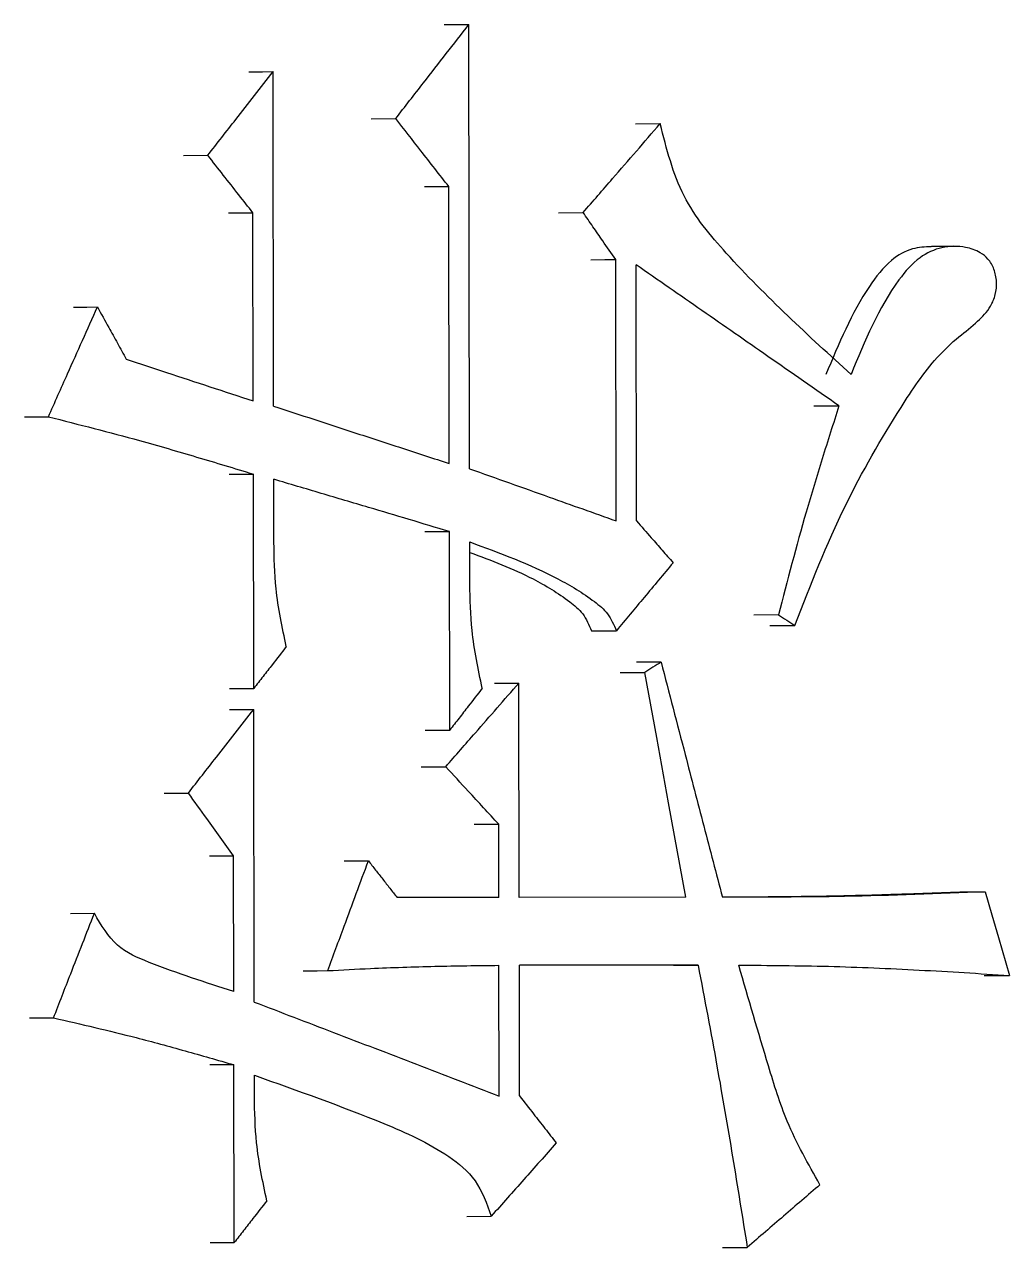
# Model space of a CAD drawing. Header units: millimetres. Extents: x 2384 to 4064, y 886 to 2074.
# Drawn here: x 2967.342 to 2969.38, y 1070.824 to 1073.355 of the extents above; entities that cross this region are included whole.
import ezdxf

# ---------------------------------------------------------------- set-up
doc = ezdxf.new("R2010")
doc.units = ezdxf.units.MM

msp = doc.modelspace()

# ---------------------------------------------------------------- linework, layer by layer
at = {"color": 7, "linetype": 'Continuous', "lineweight": 25}
for p, q in [((2968.2628, 1072.4352), (2968.2612, 1073.3546)), ((2967.8573, 1072.5647), (2967.8561, 1073.257)), ((2968.0593, 1073.1596), (2968.1098, 1073.1598)), ((2968.6056, 1073.1492), (2968.657, 1073.1494)), ((2967.6711, 1073.0836), (2967.721, 1073.0839)), ((2968.2206, 1072.446), (2968.2196, 1073.0193)), ((2967.815, 1072.5755), (2967.8143, 1072.9649)), ((2968.4467, 1072.9651), (2968.4976, 1072.9654)), ((2969.2703, 1072.8953), (2969.218, 1072.8951)), ((2968.5659, 1072.3272), (2968.565, 1072.8681)), ((2968.608, 1072.3272), (2968.6071, 1072.8573)), ((2968.9751, 1072.5652), (2969.0268, 1072.5654)), ((2967.3418, 1072.5426), (2967.3912, 1072.5428)), ((2967.7652, 1072.4238), (2967.8153, 1072.4241)), ((2967.816, 1071.9806), (2967.8153, 1072.4241)), ((2967.8578, 1072.2835), (2967.8576, 1072.4133)), ((2968.1703, 1072.3051), (2968.2209, 1072.3053)), ((2968.2216, 1071.8943), (2968.2209, 1072.3053)), ((2968.2632, 1072.1972), (2968.263, 1072.2837)), ((2968.9019, 1072.1327), (2968.8504, 1072.1324)), ((2968.5152, 1072.0997), (2968.5663, 1072.1)), ((2968.6588, 1072.0352), (2968.6077, 1072.0349)), ((2968.3654, 1071.5482), (2968.3646, 1071.9917)), ((2968.5742, 1072.0133), (2968.6253, 1072.0135)), ((2967.7657, 1071.9803), (2967.816, 1071.9806)), ((2967.8171, 1071.3315), (2967.8161, 1071.9373)), ((2968.171, 1071.894), (2968.2216, 1071.8943)), ((2968.1627, 1071.8183), (2968.2133, 1071.8186)), ((2967.6311, 1071.7639), (2967.6809, 1071.7641)), ((2968.2723, 1071.6994), (2968.323, 1071.6996)), ((2968.3233, 1071.5482), (2968.323, 1071.6996)), ((2967.7748, 1071.3531), (2967.7743, 1071.6344)), ((2969.1624, 1071.5553), (2969.2771, 1071.5594)), ((2968.3233, 1071.5482), (2968.1125, 1071.5481)), ((2968.71, 1071.5484), (2968.3654, 1071.5482)), ((2967.4368, 1071.5151), (2967.4864, 1071.5153)), ((2968.324, 1071.1371), (2968.3235, 1071.4076)), ((2968.7355, 1071.4078), (2968.3656, 1071.4076)), ((2968.3661, 1071.1372), (2968.3656, 1071.4076)), ((2968.6842, 1071.4076), (2968.7355, 1071.4078)), ((2969.3276, 1071.3863), (2969.3797, 1071.3866)), ((2967.775, 1071.2017), (2967.7251, 1071.2015)), ((2967.7757, 1070.8339), (2967.775, 1071.2017)), ((2967.8175, 1071.1368), (2967.8174, 1071.1801)), ((2968.2568, 1070.888), (2968.3075, 1070.8883)), ((2967.7257, 1070.8337), (2967.7757, 1070.8339)), ((2968.7857, 1070.8235), (2968.8371, 1070.8237))]:
    msp.add_line(p, q, dxfattribs=at)
at = {"color": 7, "linetype": 'Continuous', "lineweight": 25, "flags": 128}
for points in [[(2968.2103, 1073.3544), (2968.2388, 1073.3545), (2968.2612, 1073.3546)], [(2967.8061, 1073.2568), (2967.834, 1073.2569), (2967.8561, 1073.257)], [(2968.1691, 1073.019), (2968.1973, 1073.0192), (2968.2196, 1073.0193)], [(2967.764, 1072.9647), (2967.7922, 1072.9648), (2967.8143, 1072.9649)], [(2968.5137, 1072.8678), (2968.5424, 1072.8679), (2968.565, 1072.8681)], [(2967.4431, 1072.7698), (2967.4708, 1072.7699), (2967.4927, 1072.77)], [(2968.8839, 1072.1108), (2968.9069, 1072.1109), (2968.9212, 1072.111), (2968.9355, 1072.1111)], [(2968.3139, 1071.9915), (2968.3422, 1071.9916), (2968.3646, 1071.9917)], [(2968.71, 1071.5484), (2968.6744, 1071.7441), (2968.6498, 1071.8788), (2968.6253, 1072.0135)], [(2967.7661, 1071.9371), (2967.794, 1071.9372), (2967.8161, 1071.9373)], [(2967.7243, 1071.6341), (2967.7522, 1071.6343), (2967.7743, 1071.6344)], [(2968.0029, 1071.6235), (2968.031, 1071.6236), (2968.0533, 1071.6238)], [(2969.2771, 1071.5594), (2969.3064, 1071.5595), (2969.3294, 1071.5596)], [(2969.3294, 1071.5596), (2969.3432, 1071.5123), (2969.3569, 1071.4649), (2969.3797, 1071.3866)], [(2967.9187, 1071.3963), (2967.947, 1071.3964), (2967.9692, 1071.3965)], [(2967.3524, 1071.2986), (2967.3799, 1071.2987), (2967.4019, 1071.2988)]]:
    msp.add_lwpolyline(points, dxfattribs=at)
at = {"color": 7, "linetype": 'Continuous', "lineweight": 25}
for points, knots in [([(2968.1098, 1073.1598), (2968.129, 1073.1846), (2968.1639, 1073.2294), (2968.2144, 1073.2943), (2968.2456, 1073.3345), (2968.2612, 1073.3546)], [0, 0, 0, 0, 0.380765, 0.690382, 1, 1, 1, 1]), ([(2967.721, 1073.0839), (2967.7403, 1073.1086), (2967.7725, 1073.1498), (2967.8176, 1073.2075), (2967.8433, 1073.2405), (2967.8561, 1073.257)], [0, 0, 0, 0, 0.4283605, 0.7141801, 1, 1, 1, 1]), ([(2968.2196, 1073.0193), (2968.21, 1073.0316), (2968.1907, 1073.0563), (2968.1541, 1073.1032), (2968.1271, 1073.1377), (2968.1098, 1073.1598)], [0, 0, 0, 0, 0.2636094, 0.5272188, 1, 1, 1, 1]), ([(2968.4976, 1072.9654), (2968.5179, 1072.9888), (2968.5547, 1073.0312), (2968.6078, 1073.0925), (2968.6406, 1073.1304), (2968.657, 1073.1494)], [0, 0, 0, 0, 0.382246, 0.691123, 1, 1, 1, 1]), ([(2969.0518, 1072.6304), (2968.964, 1072.7104), (2968.8412, 1072.8223), (2968.6962, 1072.9945), (2968.6702, 1073.0973), (2968.657, 1073.1494)], [0, 0, 0, 0, 0.5534418, 0.7739919, 1, 1, 1, 1]), ([(2967.8143, 1072.9649), (2967.8047, 1072.9773), (2967.7843, 1073.0033), (2967.7532, 1073.0429), (2967.7318, 1073.0702), (2967.721, 1073.0839)], [0, 0, 0, 0, 0.311538, 0.655769, 1, 1, 1, 1]), ([(2968.565, 1072.8681), (2968.556, 1072.881), (2968.5403, 1072.9037), (2968.5178, 1072.9362), (2968.5043, 1072.9556), (2968.4976, 1072.9654)], [0, 0, 0, 0, 0.400148, 0.700074, 1, 1, 1, 1]), ([(2968.9355, 1072.1111), (2968.9683, 1072.195), (2969.0302, 1072.353), (2969.1355, 1072.5338), (2969.214, 1072.6523), (2969.2717, 1072.7069), (2969.3119, 1072.7368), (2969.3389, 1072.7657), (2969.3517, 1072.7953), (2969.354, 1072.8224), (2969.3488, 1072.8485), (2969.3366, 1072.8697), (2969.3161, 1072.8859), (2969.2835, 1072.8965), (2969.2396, 1072.8961), (2969.1898, 1072.8735), (2969.117, 1072.7893), (2969.0801, 1072.6994), (2969.0518, 1072.6304)], [0, 0, 0, 0, 0.1973577, 0.3716218, 0.4684312, 0.5172077, 0.5568316, 0.5884152, 0.6075284, 0.6266788, 0.6455739, 0.6637703, 0.6799899, 0.7065693, 0.7475335, 0.7882241, 0.8372977, 1, 1, 1, 1]), ([(2969.2178, 1072.8947), (2969.2047, 1072.8942), (2969.1756, 1072.8929), (2969.1288, 1072.8656), (2969.0623, 1072.7801), (2969.0263, 1072.6936), (2968.9999, 1072.6301)], [0, 0, 0, 0, 0.1173074, 0.2617797, 0.4577595, 1, 1, 1, 1]), ([(2969.0268, 1072.5654), (2968.9778, 1072.5996), (2968.8834, 1072.6653), (2968.7435, 1072.7625), (2968.6525, 1072.8257), (2968.6071, 1072.8573)], [0, 0, 0, 0, 0.350841, 0.67542, 1, 1, 1, 1]), ([(2967.3912, 1072.5428), (2967.4045, 1072.5724), (2967.428, 1072.6251), (2967.4618, 1072.7008), (2967.4824, 1072.747), (2967.4927, 1072.77)], [0, 0, 0, 0, 0.391005, 0.695503, 1, 1, 1, 1]), ([(2967.4927, 1072.77), (2967.5005, 1072.756), (2967.5143, 1072.7309), (2967.5341, 1072.6949), (2967.5462, 1072.6729), (2967.5523, 1072.6619)], [0, 0, 0, 0, 0.39045, 0.695225, 1, 1, 1, 1]), ([(2967.5523, 1072.6619), (2967.5801, 1072.6528), (2967.6378, 1072.6338), (2967.7253, 1072.605), (2967.7851, 1072.5854), (2967.815, 1072.5755)], [0, 0, 0, 0, 0.316836, 0.658418, 1, 1, 1, 1]), ([(2967.8573, 1072.5647), (2967.9127, 1072.5466), (2968.0011, 1072.5178), (2968.1221, 1072.4782), (2968.1878, 1072.4567), (2968.2206, 1072.446)], [0, 0, 0, 0, 0.457133, 0.728566, 1, 1, 1, 1]), ([(2969.0268, 1072.5654), (2969.0152, 1072.5289), (2968.992, 1072.4559), (2968.9482, 1072.3125), (2968.9203, 1072.2039), (2968.9019, 1072.1327)], [0, 0, 0, 0, 0.255842, 0.511695, 1, 1, 1, 1]), ([(2967.3912, 1072.5428), (2967.4543, 1072.5268), (2967.557, 1072.5009), (2967.698, 1072.4597), (2967.7762, 1072.436), (2967.8153, 1072.4241)], [0, 0, 0, 0, 0.443258, 0.721609, 1, 1, 1, 1]), ([(2968.2628, 1072.4352), (2968.2902, 1072.4254), (2968.3451, 1072.4059), (2968.4462, 1072.3699), (2968.5197, 1072.3437), (2968.5659, 1072.3272)], [0, 0, 0, 0, 0.271219, 0.542438, 1, 1, 1, 1]), ([(2968.2209, 1072.3053), (2968.1652, 1072.3219), (2968.0769, 1072.3482), (2967.9558, 1072.3842), (2967.8903, 1072.4036), (2967.8576, 1072.4133)], [0, 0, 0, 0, 0.460095, 0.730047, 1, 1, 1, 1]), ([(2968.608, 1072.3272), (2968.6182, 1072.3155), (2968.6359, 1072.2953), (2968.6612, 1072.2665), (2968.6762, 1072.2493), (2968.6837, 1072.2407)], [0, 0, 0, 0, 0.404836, 0.702418, 1, 1, 1, 1]), ([(2967.8835, 1072.0672), (2967.8751, 1072.1069), (2967.8599, 1072.178), (2967.8584, 1072.2512), (2967.8578, 1072.2835)], [0, 0, 0, 0, 0.558835, 1, 1, 1, 1]), ([(2968.263, 1072.2837), (2968.3249, 1072.2609), (2968.4141, 1072.228), (2968.5069, 1072.1724), (2968.5502, 1072.1369), (2968.5609, 1072.1124), (2968.5663, 1072.1)], [0, 0, 0, 0, 0.5541785, 0.8003972, 0.8992106, 1, 1, 1, 1]), ([(2968.2631, 1072.2621), (2968.3075, 1072.2455), (2968.3792, 1072.2187), (2968.4556, 1072.1721), (2968.499, 1072.1366), (2968.5096, 1072.1121), (2968.515, 1072.0998)], [0, 0, 0, 0, 0.472223, 0.763647, 0.880628, 1, 1, 1, 1]), ([(2968.6837, 1072.2407), (2968.6737, 1072.2288), (2968.6538, 1072.2049), (2968.6147, 1072.158), (2968.5855, 1072.123), (2968.5663, 1072.1)], [0, 0, 0, 0, 0.254567, 0.509134, 1, 1, 1, 1]), ([(2968.2888, 1071.9809), (2968.2804, 1072.0206), (2968.2653, 1072.0918), (2968.2638, 1072.1649), (2968.2632, 1072.1972)], [0, 0, 0, 0, 0.558835, 1, 1, 1, 1]), ([(2967.8835, 1072.0672), (2967.8739, 1072.0548), (2967.8578, 1072.0342), (2967.8353, 1072.0053), (2967.8225, 1071.9888), (2967.816, 1071.9806)], [0, 0, 0, 0, 0.42836, 0.71418, 1, 1, 1, 1]), ([(2968.6588, 1072.0352), (2968.6755, 1071.9714), (2968.7049, 1071.8583), (2968.7471, 1071.6961), (2968.7728, 1071.5977), (2968.7856, 1071.5485)], [0, 0, 0, 0, 0.393352, 0.696676, 1, 1, 1, 1]), ([(2968.2133, 1071.8186), (2968.2337, 1071.8419), (2968.2692, 1071.8825), (2968.3196, 1071.9402), (2968.3496, 1071.9746), (2968.3646, 1071.9917)], [0, 0, 0, 0, 0.404831, 0.702416, 1, 1, 1, 1]), ([(2968.2888, 1071.9809), (2968.2792, 1071.9685), (2968.2632, 1071.9479), (2968.2408, 1071.919), (2968.228, 1071.9025), (2968.2216, 1071.8943)], [0, 0, 0, 0, 0.42836, 0.71418, 1, 1, 1, 1]), ([(2967.6809, 1071.7641), (2967.7002, 1071.7889), (2967.7324, 1071.8301), (2967.7775, 1071.8878), (2967.8032, 1071.9208), (2967.8161, 1071.9373)], [0, 0, 0, 0, 0.42836, 0.71418, 1, 1, 1, 1]), ([(2968.323, 1071.6996), (2968.3125, 1071.711), (2968.2915, 1071.7338), (2968.2549, 1071.7734), (2968.2289, 1071.8017), (2968.2133, 1071.8186)], [0, 0, 0, 0, 0.286959, 0.573919, 1, 1, 1, 1]), ([(2967.7743, 1071.6344), (2967.7651, 1071.6472), (2967.7466, 1071.6729), (2967.7155, 1071.7161), (2967.6936, 1071.7465), (2967.6809, 1071.7641)], [0, 0, 0, 0, 0.296437, 0.592873, 1, 1, 1, 1]), ([(2967.9692, 1071.3965), (2967.9805, 1071.4272), (2968.0002, 1071.4803), (2968.0282, 1071.5561), (2968.0449, 1071.6012), (2968.0533, 1071.6238)], [0, 0, 0, 0, 0.404258, 0.702129, 1, 1, 1, 1]), ([(2968.0533, 1071.6238), (2968.0582, 1071.6174), (2968.0681, 1071.6048), (2968.0829, 1071.5859), (2968.0977, 1071.567), (2968.1076, 1071.5544), (2968.1125, 1071.5481)], [0, 0, 0, 0, 0.25, 0.5, 0.75, 1, 1, 1, 1]), ([(2969.3294, 1071.5596), (2969.2325, 1071.5557), (2969.0936, 1071.5501), (2968.9121, 1071.5487), (2968.8277, 1071.5485), (2968.7856, 1071.5485)], [0, 0, 0, 0, 0.535662, 0.767824, 1, 1, 1, 1]), ([(2969.1627, 1071.5547), (2969.1611, 1071.5547), (2969.1586, 1071.5546), (2969.1152, 1071.5531), (2968.9951, 1071.5499), (2968.8875, 1071.549), (2968.8293, 1071.5486), (2968.8066, 1071.5485), (2968.7982, 1071.5485), (2968.7947, 1071.5485), (2968.7948, 1071.5485), (2968.7948, 1071.5485)], [0, 0, 0, 0, 0.038955, 0.06494, 0.50828, 0.783718, 0.908523, 0.94466, 0.981924, 0.997002, 1, 1, 1, 1]), ([(2967.4019, 1071.2988), (2967.4137, 1071.3292), (2967.4337, 1071.3805), (2967.4619, 1071.4526), (2967.4782, 1071.4944), (2967.4864, 1071.5152)], [0, 0, 0, 0, 0.4210481, 0.7105241, 1, 1, 1, 1]), ([(2967.7748, 1071.3531), (2967.7167, 1071.3719), (2967.6356, 1071.398), (2967.5288, 1071.4428), (2967.5007, 1071.4909), (2967.4864, 1071.5152)], [0, 0, 0, 0, 0.554938, 0.774738, 1, 1, 1, 1]), ([(2967.9692, 1071.3965), (2967.9987, 1071.3981), (2968.0726, 1071.402), (2968.1907, 1071.406), (2968.2792, 1071.4071), (2968.3235, 1071.4076)], [0, 0, 0, 0, 0.249757, 0.624822, 1, 1, 1, 1]), ([(2968.7355, 1071.4078), (2968.7487, 1071.3381), (2968.7737, 1071.2063), (2968.8071, 1071.0115), (2968.8271, 1070.8863), (2968.8371, 1070.8237)], [0, 0, 0, 0, 0.359205, 0.679574, 1, 1, 1, 1]), ([(2968.8194, 1071.4079), (2968.8813, 1071.4074), (2969.0059, 1071.4066), (2969.1927, 1071.3984), (2969.3174, 1071.3905), (2969.3797, 1071.3866)], [0, 0, 0, 0, 0.33056, 0.665221, 1, 1, 1, 1]), ([(2968.9875, 1070.9535), (2968.9633, 1070.9962), (2968.9196, 1071.0734), (2968.8713, 1071.2299), (2968.8397, 1071.3383), (2968.8194, 1071.4079)], [0, 0, 0, 0, 0.308167, 0.555958, 1, 1, 1, 1]), ([(2967.8171, 1071.3315), (2967.8718, 1071.3106), (2967.9838, 1071.2677), (2968.1527, 1071.2029), (2968.2669, 1071.1591), (2968.324, 1071.1371)], [0, 0, 0, 0, 0.323157, 0.661578, 1, 1, 1, 1]), ([(2967.4019, 1071.2988), (2967.4589, 1071.2857), (2967.5501, 1071.2647), (2967.6742, 1071.2307), (2967.7414, 1071.2114), (2967.775, 1071.2017)], [0, 0, 0, 0, 0.455912, 0.727931, 1, 1, 1, 1]), ([(2967.8174, 1071.1801), (2967.9071, 1071.1482), (2968.0438, 1071.0996), (2968.1983, 1071.0316), (2968.2797, 1070.9658), (2968.2981, 1070.9144), (2968.3075, 1070.8883)], [0, 0, 0, 0, 0.493627, 0.751972, 0.874128, 1, 1, 1, 1]), ([(2967.8432, 1070.9205), (2967.8347, 1070.9602), (2967.8196, 1071.0314), (2967.8181, 1071.1045), (2967.8175, 1071.1368)], [0, 0, 0, 0, 0.558835, 1, 1, 1, 1]), ([(2968.3661, 1071.1372), (2968.3757, 1071.1248), (2968.3932, 1071.1024), (2968.4185, 1071.07), (2968.4342, 1071.0499), (2968.442, 1071.0399)], [0, 0, 0, 0, 0.380769, 0.690385, 1, 1, 1, 1]), ([(2968.442, 1071.0399), (2968.4308, 1071.0272), (2968.4084, 1071.002), (2968.3748, 1070.9641), (2968.3412, 1070.9262), (2968.3187, 1070.9009), (2968.3075, 1070.8883)], [0, 0, 0, 0, 0.25, 0.5, 0.75, 1, 1, 1, 1]), ([(2968.9875, 1070.9535), (2968.9625, 1070.9319), (2968.9124, 1070.8886), (2968.8622, 1070.8454), (2968.8371, 1070.8237)], [0, 0, 0, 0, 0.499635, 1, 1, 1, 1]), ([(2967.8432, 1070.9205), (2967.8336, 1070.9081), (2967.8175, 1070.8875), (2967.795, 1070.8587), (2967.7821, 1070.8422), (2967.7757, 1070.8339)], [0, 0, 0, 0, 0.4283603, 0.7141801, 1, 1, 1, 1])]:
    msp.add_open_spline(points, degree=3, knots=knots, dxfattribs=at)
for points in [[(2968.9019, 1072.1327), (2968.9075, 1072.1291), (2968.9187, 1072.1219), (2968.9299, 1072.1147), (2968.9355, 1072.1111)], [(2968.6588, 1072.0352), (2968.6533, 1072.0316), (2968.6421, 1072.0244), (2968.6309, 1072.0171), (2968.6253, 1072.0135)]]:
    msp.add_open_spline(points, degree=3, dxfattribs=at)

doc.saveas('drawing.dxf')
